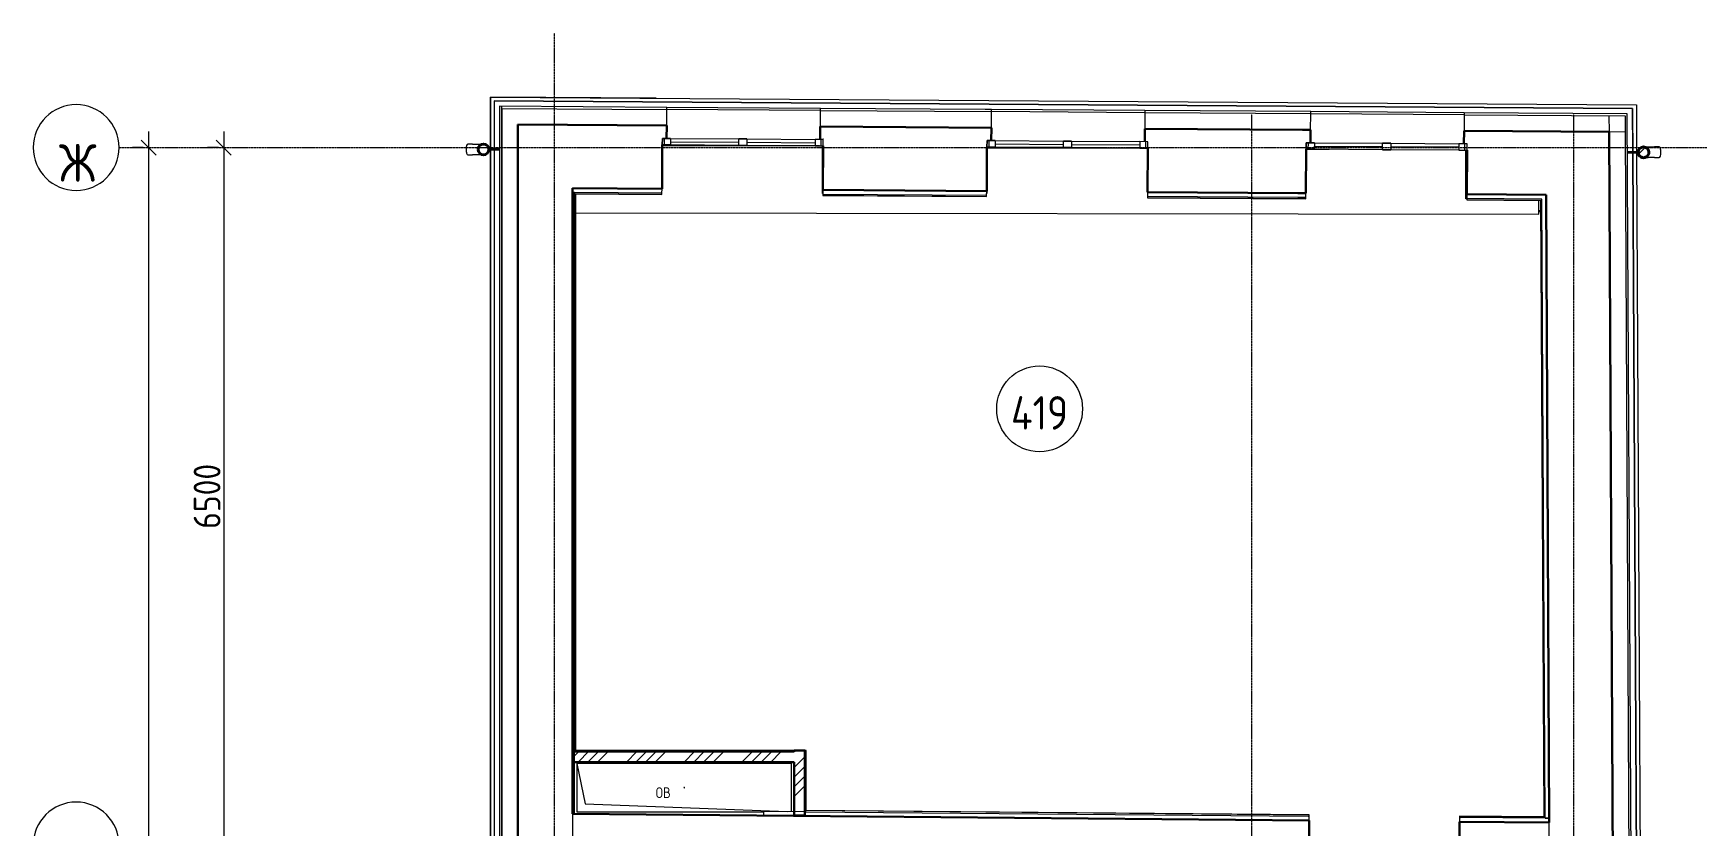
# Model space of a CAD drawing. Header units: millimetres. Extents: x -42533 to 645315, y 3457 to 82611.
# Drawn here: x 405242 to 420747, y 63370 to 70755 of the extents above; entities that cross this region are included whole.
import ezdxf

# ---------------------------------------------------------------- set-up
doc = ezdxf.new("R2010")
doc.units = ezdxf.units.MM
doc.linetypes.add('ADSK_Линия сетки', pattern=[25, 20, -2.5, 0, -2.5])
for name, color, linetype, lineweight in [('_ Окна', 7, 'Continuous', 9), ('Аннотация', 7, 'Continuous', 18), ('Обобщенные модели', 7, 'Continuous', 18), ('Окна', 7, 'Continuous', 9), ('Оси', 253, 'Continuous', 9), ('Перекрытие', 7, 'Continuous', 18), ('Размеры', 7, 'Continuous', 9), ('Стены внутренние', 7, 'Continuous', 18), ('Стены наружные', 7, 'Continuous', 18), ('Стены несущие', 7, 'Continuous', 30), ('Стены отделка', 7, 'Continuous', 30), ('Стены штриховка', 7, 'Continuous', 9), ('ШТРИХОВКА', 252, 'Continuous', 15)]:
    doc.layers.add(name, color=color, linetype=linetype, lineweight=lineweight)
doc.layers.add('Линии', color=7, linetype='Continuous', lineweight=9, true_color=0x00a600)
doc.styles.add('GOST Common', font='GOST_Common.ttf', dxfattribs={"width": 0.9, "height": 350})
doc.styles.add('GOST Common_1', font='GOST_Common.ttf', dxfattribs={"width": 0.9, "height": 250})
doc.styles.add('GOST Common_4', font='GOST_Common.ttf', dxfattribs={"width": 0.9, "height": 200})
doc.dimstyles.new('ADSK_Основной_2_5_мм', dxfattribs={"dimscale": 304.8, "dimtxt": 251.428749, "dimasz": 0.463911, "dimexe": 0.492126, "dimexo": 0.492126, "dimgap": 0.098425, "dimtad": 1, "dimrnd": 0.01, "dimdsep": 46, "dimtxsty": 'GOST Common_1', "dimblk1": 'OBLIQUE', "dimblk2": 'OBLIQUE', "dimsah": 1, "dimcen": 0.09, "dimdle": 0.492126, "dimazin": 2, "dimtfac": 1, "dimtdec": 4, "dimtix": 1, "dimtmove": 0, "dimatfit": 3, "dimfxl": 1, "dimtvp": 1, "dimtolj": 1, "dimtzin": 0, "dimlwd": 20, "dimlwe": 20, "dimarcsym": 2})
pattern_1 = [(45, (591.94, 243.9), (-269.4077, 269.4077), []), (45, (681.74, 243.9), (-269.4077, 269.4077), []), (45, (771.54, 243.9), (-269.4077, 269.4077), []), (45, (861.35, 243.9), (-269.4077, 269.4077), [])]

# ---------------------------------------------------------------- blocks, each defined once
blk = doc.blocks.new('_Oblique')
at = {"color": 0, "linetype": 'ByBlock', "lineweight": -2}
blk.add_line((-0.5, -0.5), (0.5, 0.5), dxfattribs=at)
blk = doc.blocks.new('*D1138')
at = {"layer": 'Defpoints', "color": 0, "transparency": 16777216}
for p in [(-9677, 43374), (-9777, 324), (-9677, 324)]:
    blk.add_point(p, dxfattribs=at)
at = {"layer": 'Размеры', "color": 0, "lineweight": 20, "transparency": 16777216}
for p, q in [((-9777, 43524), (-9777, 174)), ((-9827, 43374), (-9927, 43374)), ((-9827, 324), (-9927, 324))]:
    blk.add_line(p, q, dxfattribs=at)
at = {"layer": 'Размеры', "color": 0, "lineweight": 20, "transparency": 16777216, "xscale": 141.4, "yscale": 141.4, "zscale": 141.4}
for p, rotation in [((-9777, 43374), 90), ((-9777, 324), 270)]:
    blk.add_blockref('_Oblique', p, dxfattribs=dict(at, rotation=rotation))
at = {"layer": 'Размеры', "color": 0, "lineweight": 20, "transparency": 16777216, "insert": (-9932, 21849), "char_height": 250, "width": 971.62, "attachment_point": 5, "rotation": 90, "style": 'GOST Common_1'}
blk.add_mtext('\\A1;43050', dxfattribs=at)
blk = doc.blocks.new('*D1139')
at = {"layer": 'Defpoints', "color": 0, "transparency": 16777216}
for p in [(-8977, 43374), (-9077, 36874), (-8977, 36874)]:
    blk.add_point(p, dxfattribs=at)
at = {"layer": 'Размеры', "color": 0, "lineweight": 20, "transparency": 16777216}
for p, q in [((-9077, 43524), (-9077, 36724)), ((-9127, 43374), (-9227, 43374)), ((-9127, 36874), (-9227, 36874))]:
    blk.add_line(p, q, dxfattribs=at)
at = {"layer": 'Размеры', "color": 0, "lineweight": 20, "transparency": 16777216, "xscale": 141.4, "yscale": 141.4, "zscale": 141.4}
for p, rotation in [((-9077, 43374), 90), ((-9077, 36874), 270)]:
    blk.add_blockref('_Oblique', p, dxfattribs=dict(at, rotation=rotation))
at = {"layer": 'Размеры', "color": 0, "lineweight": 20, "transparency": 16777216, "insert": (-9232, 40124), "char_height": 250, "width": 756.84, "attachment_point": 5, "rotation": 90, "style": 'GOST Common_1'}
blk.add_mtext('\\A1;6500', dxfattribs=at)
blk = doc.blocks.new('План 4 этажа')
at = {"layer": 'Обобщенные модели', "lineweight": 9}
h = blk.add_hatch(dxfattribs=at)
h.set_pattern_fill('FP_11', color=8, angle=-89.7087745, style=0, pattern_type=2)
h.set_pattern_definition([(45.00023, (591.94, 243.9), (-106.06643, 106.0656), [])])
h.paths.add_polyline_path([(4146.1, 43281.243), (4168.352, 43281.356), (4188.351, 43291.113), (4202.669, 43310.97), (4206.978, 43330.3), (4200.561, 43353.65), (4187.954, 43369.295), (4167.857, 43378.848), (4145.605, 43378.735), (4125.606, 43368.978), (4111.82, 43351.51), (4107.319, 43328.335), (4112.041, 43308.123), (4126.003, 43290.796), (4136.281, 43285.911)])
at = {"layer": 'Стены штриховка', "lineweight": 9}
h = blk.add_hatch(dxfattribs=at)
h.set_pattern_fill('ANSI34', color=8, scale=20)
h.set_pattern_definition(pattern_1)
h.paths.add_polyline_path([(-5815.848, 37647.96), (-3759.286, 37647.96), (-3759.286, 37741.96), (-5815.848, 37747.96), (-5815.848, 37687.96)])
h = blk.add_hatch(dxfattribs=at)
h.set_pattern_fill('ANSI34', color=8, scale=20)
h.set_pattern_definition(pattern_1)
h.paths.add_polyline_path([(-3759.286, 37174.262), (-3659.286, 37184.53), (-3659.286, 37753.96), (-3759.286, 37753.96), (-3759.286, 37184.53)])
at = {"layer": '_ Окна', "color": 8, "lineweight": 18}
for p, q in [((-4988.806, 43399.575), (-4988.404, 43459.574)), ((-4988.404, 43459.574), (-4912.405, 43459.063)), ((-4912.405, 43459.063), (-4912.808, 43399.065)), ((-4276.823, 43394.793), (-4276.42, 43454.792)), ((-4276.42, 43454.792), (-4200.421, 43454.282)), ((-4200.421, 43454.282), (-4200.824, 43394.283)), ((-3564.436, 43450.01), (-3564.839, 43390.012)), ((-3488.437, 43449.5), (-3564.436, 43450.01)), ((-3488.84, 43389.501), (-3488.437, 43449.5)), ((-1962.522, 43379.25), (-1962.119, 43439.249)), ((-1962.119, 43439.249), (-1886.12, 43438.739)), ((-1886.12, 43438.739), (-1886.523, 43378.74)), ((-1250.538, 43374.469), (-1250.135, 43434.467)), ((-1250.135, 43434.467), (-1174.136, 43433.957)), ((-1174.136, 43433.957), (-1174.539, 43373.958)), ((-538.151, 43429.686), (-538.554, 43369.687)), ((-462.153, 43429.175), (-538.151, 43429.686)), ((-462.555, 43369.177), (-462.153, 43429.175)), ((1012.651, 43359.269), (1013.054, 43419.268)), ((1013.054, 43419.268), (1089.053, 43418.757)), ((1089.053, 43418.757), (1088.65, 43358.759)), ((-4912.808, 43399.065), (-4988.806, 43399.575)), ((-4200.824, 43394.283), (-4276.823, 43394.793)), ((-3564.839, 43390.012), (-3488.84, 43389.501)), ((-1886.523, 43378.74), (-1962.522, 43379.25)), ((-1174.539, 43373.958), (-1250.538, 43374.469)), ((-538.554, 43369.687), (-462.555, 43369.177)), ((1088.65, 43358.759), (1012.651, 43359.269)), ((1724.635, 43354.488), (1725.038, 43414.486)), ((1800.634, 43353.977), (1724.635, 43354.488)), ((1725.038, 43414.486), (1801.037, 43413.976)), ((1801.037, 43413.976), (1800.634, 43353.977)), ((2437.022, 43409.704), (2436.619, 43349.706)), ((2436.619, 43349.706), (2512.618, 43349.195)), ((2513.02, 43409.194), (2437.022, 43409.704)), ((2512.618, 43349.195), (2513.02, 43409.194))]:
    blk.add_line(p, q, dxfattribs=at)
at = {"layer": '_ Окна', "color": 8}
for p, q in [((-4968.807, 43399.441), (-4968.404, 43459.439)), ((-4912.607, 43429.064), (-4276.621, 43424.793)), ((-4200.623, 43424.282), (-3564.637, 43420.011)), ((-3508.84, 43389.635), (-3508.437, 43449.634)), ((-1942.522, 43379.116), (-1942.119, 43439.115)), ((-482.555, 43369.311), (-482.152, 43429.31)), ((1032.651, 43359.135), (1033.054, 43419.134)), ((-1886.322, 43408.739), (-1250.336, 43404.468)), ((-1174.338, 43403.958), (-538.352, 43399.686)), ((1088.851, 43388.758), (1724.837, 43384.487)), ((1800.835, 43383.976), (2436.821, 43379.705)), ((2492.618, 43349.33), (2493.021, 43409.328))]:
    blk.add_line(p, q, dxfattribs=at)
at = {"layer": 'Линии', "color": 8}
blk.add_circle((-1471.833, 40938.641), 400, dxfattribs=at)
at = {"layer": 'Обобщенные модели', "color": 8}
for p, q in [((-6759.496, 43407.334), (-6802, 43407.334)), ((-6802, 43307.334), (-6759.496, 43307.334)), ((-6505.848, 43362.334), (-6604.989, 43362.334)), ((-6604.989, 43352.334), (-6505.848, 43352.334)), ((4106.095, 43334.787), (4007.722, 43334.287)), ((4007.722, 43324.287), (4106.146, 43324.787)), ((4302.874, 43380.788), (4260.371, 43380.572)), ((4260.879, 43280.573), (4303.382, 43280.789)), ((-3784.286, 37634.541), (-5784.286, 37634.541)), ((-5784.286, 37634.541), (-5784.286, 37184.541)), ((-5784.286, 37634.541), (-5709.286, 37259.541)), ((-3784.286, 37634.541), (-5784.286, 37634.541)), ((-5784.286, 37634.541), (-5784.286, 37184.541)), ((-3784.286, 37185.733), (-3784.286, 37634.541)), ((-3784.286, 37185.733), (-3784.286, 37634.541)), ((-5709.286, 37259.541), (-3823.772, 37186.08)), ((-5784.286, 37184.541), (-4045.133, 37184.541)), ((-5784.286, 37184.541), (-4045.133, 37184.541))]:
    blk.add_line(p, q, dxfattribs=at)
at = {"layer": 'Обобщенные модели', "color": 8, "flags": 128}
for points in [[(-6759.496, 43407.334), (-6753.828, 43407.334), (-6748.243, 43407.334), (-6742.751, 43407.334), (-6737.36, 43407.334), (-6732.078, 43407.334), (-6726.914, 43407.334), (-6721.876, 43407.334), (-6716.973, 43407.334), (-6712.212, 43407.334), (-6707.601, 43407.334), (-6703.147, 43407.334), (-6698.857, 43407.334), (-6694.738, 43407.334), (-6690.798, 43407.334), (-6687.041, 43407.334), (-6683.474, 43407.334), (-6680.103, 43407.334), (-6676.933, 43407.334), (-6673.97, 43407.334), (-6671.217, 43407.334), (-6668.865, 43407.334)], [(-6668.865, 43307.334), (-6670.136, 43307.334), (-6672.799, 43307.334), (-6675.675, 43307.334), (-6678.76, 43307.334), (-6682.048, 43307.334), (-6685.534, 43307.334), (-6689.212, 43307.334), (-6693.077, 43307.334), (-6697.123, 43307.334), (-6701.342, 43307.334), (-6705.729, 43307.334), (-6710.276, 43307.334), (-6714.975, 43307.334), (-6719.82, 43307.334), (-6724.803, 43307.334), (-6729.915, 43307.334), (-6735.149, 43307.334), (-6740.496, 43307.334), (-6745.947, 43307.334), (-6751.495, 43307.334), (-6757.129, 43307.334), (-6759.496, 43307.334)], [(4169.741, 43380.111), (4171.012, 43380.117), (4173.675, 43380.131), (4176.551, 43380.146), (4179.636, 43380.161), (4182.924, 43380.178), (4186.41, 43380.196), (4190.088, 43380.214), (4193.953, 43380.234), (4197.999, 43380.255), (4202.218, 43380.276), (4206.604, 43380.298), (4211.151, 43380.322), (4215.851, 43380.345), (4220.696, 43380.37), (4225.678, 43380.395), (4230.79, 43380.421), (4236.024, 43380.448), (4241.371, 43380.475), (4246.822, 43380.503), (4252.37, 43380.531), (4258.004, 43380.56), (4260.371, 43380.572)], [(4260.879, 43280.573), (4255.211, 43280.544), (4249.627, 43280.516), (4244.134, 43280.488), (4238.743, 43280.46), (4233.461, 43280.434), (4228.298, 43280.407), (4223.26, 43280.382), (4218.357, 43280.357), (4213.596, 43280.333), (4208.985, 43280.309), (4204.531, 43280.287), (4200.241, 43280.265), (4196.122, 43280.244), (4192.182, 43280.224), (4188.425, 43280.205), (4184.858, 43280.187), (4181.487, 43280.169), (4178.318, 43280.153), (4175.354, 43280.138), (4172.602, 43280.124), (4170.249, 43280.112)]]:
    blk.add_lwpolyline(points, dxfattribs=at)
at = {"layer": 'Обобщенные модели', "color": 8}
for centre, radius, start, end in [((-6655.848, 43357.334), 52, 0, 180), ((-6655.848, 43357.334), 52, 180, 0), ((4156.979, 43330.046), 52, 0.2912255, 180.2912255), ((4156.979, 43330.046), 52, 180.2912255, 0.2912255), ((-4784.286, 37409.541), 2.5, 0, 180), ((-4784.286, 37409.541), 2.5, 180, 0), ((-4784.286, 37409.541), 2.5, 195, 210), ((-4784.286, 37409.541), 2.5, 240, 0), ((-4784.286, 37409.541), 2.5, 0, 105)]:
    blk.add_arc(centre, radius, start, end, dxfattribs=at)
at = {"layer": 'Обобщенные модели', "color": 8, "lineweight": 40}
for centre, start, end in [((-6655.848, 43357.334), 0, 180), ((-6655.848, 43357.334), 180, 0), ((4156.979, 43330.046), 0.2912255, 180.2912255), ((4156.979, 43330.046), 180.2912255, 0.2912255)]:
    blk.add_arc(centre, 50, start, end, dxfattribs=at)
at = {"layer": 'Обобщенные модели', "color": 8}
for centre, major_axis, start_param, end_param in [((-6802, 43357.334), (0, -50), 3.141592654, 4.71238898), ((-6802, 43357.334), (0, -50), 4.71238898, 6.283185307), ((4303.128, 43330.788), (-0.254, 49.999), 4.71238898, 6.283185307), ((4303.128, 43330.788), (-0.254, 49.999), 3.141592654, 4.71238898)]:
    blk.add_ellipse(centre, major_axis=major_axis, ratio=0.309016994, start_param=start_param, end_param=end_param, dxfattribs=at)
at = {"layer": 'Окна', "color": 8}
for p, q in [((-4988.404, 43459.574), (-4988.806, 43399.575)), ((-4912.405, 43459.063), (-4988.404, 43459.574)), ((-4912.405, 43459.063), (-4276.42, 43454.792)), ((-4200.421, 43454.282), (-4276.42, 43454.792)), ((-4200.421, 43454.282), (-3564.436, 43450.01)), ((-3488.437, 43449.5), (-3564.436, 43450.01)), ((-3488.84, 43389.501), (-3488.437, 43449.5)), ((-1962.119, 43439.249), (-1962.522, 43379.25)), ((-1886.12, 43438.739), (-1962.119, 43439.249)), ((-1886.12, 43438.739), (-1250.135, 43434.467)), ((-1174.136, 43433.957), (-1250.135, 43434.467)), ((-1174.136, 43433.957), (-538.151, 43429.686)), ((-462.153, 43429.175), (-538.151, 43429.686)), ((-462.555, 43369.177), (-462.153, 43429.175)), ((1013.054, 43419.268), (1012.651, 43359.269)), ((1089.053, 43418.757), (1013.054, 43419.268)), ((1089.053, 43418.757), (1725.038, 43414.486)), ((-4988.806, 43399.575), (-4912.808, 43399.065)), ((-4276.823, 43394.793), (-4912.808, 43399.065)), ((-4276.823, 43394.793), (-4200.824, 43394.283)), ((-3564.839, 43390.012), (-4200.824, 43394.283)), ((-3564.839, 43390.012), (-3488.84, 43389.501)), ((-1962.522, 43379.25), (-1886.523, 43378.74)), ((-1250.538, 43374.469), (-1886.523, 43378.74)), ((-1250.538, 43374.469), (-1174.539, 43373.958)), ((-538.554, 43369.687), (-1174.539, 43373.958)), ((-538.554, 43369.687), (-462.555, 43369.177)), ((1012.651, 43359.269), (1088.65, 43358.759)), ((1724.635, 43354.488), (1088.65, 43358.759)), ((1724.635, 43354.488), (1800.634, 43353.977)), ((1801.037, 43413.976), (1725.038, 43414.486)), ((2436.619, 43349.706), (1800.634, 43353.977)), ((1801.037, 43413.976), (2437.022, 43409.704)), ((2436.619, 43349.706), (2512.618, 43349.195)), ((2513.02, 43409.194), (2437.022, 43409.704)), ((2512.618, 43349.195), (2513.02, 43409.194))]:
    blk.add_line(p, q, dxfattribs=at)
at = {"layer": 'Оси', "color": 8, "linetype": 'ADSK_Линия сетки'}
for p, q in [((-5993.495, -3353.101), (-5993.495, 44439.553)), ((506.505, -3353.101), (506.505, 43685.833)), ((3506.505, -3353.101), (3506.505, 43685.833)), ((-10052.178, 43374.489), (56511.792, 43374.489))]:
    blk.add_line(p, q, dxfattribs=at)
at = {"layer": 'Оси', "color": 8, "lineweight": 20}
for centre, start, end in [((-10452.178, 43374.489), 90, 270), ((-10452.178, 43374.489), 270, 90), ((-10452.178, 36874.489), 90, 270), ((-10452.178, 36874.489), 270, 90)]:
    blk.add_arc(centre, 400, start, end, dxfattribs=at)
at = {"layer": 'Перекрытие', "color": 8}
for p, q in [((-3522.768, 43389.729), (-4988.873, 43389.729)), ((-3494.759, 42946.312), (-3494.759, 43389.541)), ((-464.313, 43368.807), (-1962.592, 43368.807)), ((-464.313, 43107.43), (-464.313, 43368.807)), ((1225.653, 43357.839), (1012.642, 43357.839)), ((2501.505, 42895.344), (2501.505, 43349.27)), ((-1964.313, 43112.467), (-1964.313, 42946.312)), ((-3491.817, 42946.312), (-3494.759, 42946.312)), ((2509.569, 42895.344), (2501.505, 42895.344)), ((3181.505, 42755.035), (3181.505, 42882.739)), ((-5793.848, 42767.499), (3181.505, 42755.035))]:
    blk.add_line(p, q, dxfattribs=at)
at = {"layer": 'Стены внутренние', "color": 8}
for p, q in [((3181.505, 42788.632), (3196.903, 42788.632)), ((3196.903, 42776.632), (3181.505, 42776.632)), ((3196.903, 42788.632), (3196.903, 42776.632))]:
    blk.add_line(p, q, dxfattribs=at)
at = {"layer": 'Стены наружные', "color": 8}
for p, q in [((-6590.848, 43362.111), (-6590.848, 43845.358)), ((-6590.848, 43845.358), (4090.323, 43773.609)), ((-6555.848, 43810.123), (-6555.848, 43361.986)), ((4055.499, 43738.842), (-6555.848, 43810.123)), ((-6555.848, 43810.108), (4055.489, 43738.843)), ((-3516.623, 43719.695), (-4946.591, 43729.299)), ((-3516.489, 43739.695), (-4946.457, 43749.298)), ((-490.204, 43719.37), (-1920.172, 43728.974)), ((4055.489, 43738.843), (4055.154, 43688.844)), ((4057.545, 43334.194), (4055.499, 43738.842)), ((4090.323, 43773.609), (4092.544, 43334.496)), ((-490.339, 43699.371), (-1920.306, 43708.974)), ((2484.834, 43679.389), (1054.867, 43688.993)), ((2484.969, 43699.389), (1055.001, 43708.993)), ((4055.154, 43688.844), (4056.956, 43334.188)), ((-6590.848, 32262.111), (-6590.848, 43352.558)), ((-6555.848, 43352.683), (-6555.848, 32261.986)), ((4057.004, 43324.886), (4131.952, 28579.733)), ((4132.15, 28579.735), (4057.592, 43324.887)), ((4092.592, 43324.94), (4167.149, 28580.038))]:
    blk.add_line(p, q, dxfattribs=at)
at = {"layer": 'Стены несущие', "color": 8}
for p, q in [((-4947.599, 43579.302), (-6335.848, 43588.626)), ((-6335.848, 43588.626), (-6335.848, 35746.673)), ((-4948.404, 43459.305), (-4947.599, 43579.302)), ((-3517.631, 43569.699), (-3518.437, 43449.701)), ((-1921.314, 43558.978), (-3517.631, 43569.699)), ((-3487.437, 43449.493), (-3488.437, 43449.5)), ((-1922.12, 43438.98), (-1921.314, 43558.978)), ((-491.346, 43549.374), (-492.152, 43429.377)), ((-491.346, 43549.374), (978.268, 43539.504)), ((1053.859, 43538.997), (978.268, 43539.504)), ((1053.053, 43418.999), (1053.859, 43538.997)), ((2483.827, 43529.393), (2483.021, 43409.396)), ((2483.827, 43529.393), (3836.007, 43520.312)), ((3836.007, 43520.312), (3875.663, 35718.558)), ((-4991.56, 42989.584), (-4988.806, 43399.575)), ((-3488.84, 43389.501), (-3491.594, 42979.51)), ((-1965.275, 42969.26), (-1962.522, 43379.25)), ((-462.555, 43369.177), (-465.309, 42959.186)), ((1009.898, 42949.278), (1012.651, 43359.269)), ((2512.618, 43349.195), (2509.864, 42939.205)), ((-6335.848, 35746.673), (-6335.848, 42998.612)), ((-5825.848, 37163.657), (-5825.848, 42995.187)), ((-4991.56, 42989.584), (-5825.807, 42995.187)), ((-4991.56, 42989.584), (-4991.56, 42989.584)), ((-3491.594, 42979.51), (-1965.275, 42969.26)), ((-465.309, 42959.186), (934.306, 42949.786)), ((934.306, 42949.786), (1009.898, 42949.278)), ((3248.979, 42934.241), (2509.864, 42939.205)), ((3248.979, 42934.241), (3278.716, 37083.716)), ((-3759.286, 37747.96), (-5815.848, 37747.96)), ((-5815.848, 37747.96), (-5815.848, 37647.96)), ((-3759.286, 37753.96), (-3759.286, 37741.96)), ((-3659.286, 37753.96), (-3759.286, 37753.96)), ((-3659.286, 37147.96), (-3659.286, 37753.96)), ((-5815.848, 37647.96), (-3759.286, 37647.96)), ((-3759.286, 37647.96), (-3759.286, 37147.96)), ((1040.526, 37103.368), (-5825.848, 37163.657)), ((-3759.286, 37147.96), (-3659.286, 37147.96)), ((1037.805, 36793.38), (1040.526, 37103.368)), ((2440.472, 37091.076), (2437.751, 36781.088)), ((2440.472, 37091.076), (3278.716, 37083.716))]:
    blk.add_line(p, q, dxfattribs=at)
at = {"layer": 'Стены отделка', "color": 8, "lineweight": 9}
for p, q in [((-5046.077, 43834.984), (-6590.848, 43845.358)), ((-6590.848, 43845.358), (-6590.848, 35807.743)), ((-4946.457, 43749.298), (-6505.848, 43759.771)), ((-6505.848, 43759.771), (-6505.848, 35746.673)), ((-6485.848, 43739.636), (-4946.591, 43729.299)), ((-4947.599, 43579.302), (-4946.591, 43729.299)), ((-4946.591, 43729.299), (-4946.457, 43749.298)), ((-3516.489, 43739.695), (-3517.631, 43569.699)), ((-3515.489, 43739.688), (-3516.489, 43739.695)), ((-1980.524, 43729.379), (-3515.489, 43739.688)), ((-1920.172, 43728.974), (-1980.524, 43729.379)), ((-1920.306, 43708.974), (-1920.172, 43728.974)), ((-6335.848, 42998.612), (-6335.848, 43588.626)), ((-3516.623, 43719.695), (-1920.306, 43708.974)), ((-1921.314, 43558.978), (-1920.306, 43708.974)), ((-490.339, 43699.371), (-491.346, 43549.374)), ((-490.204, 43719.37), (-490.339, 43699.371)), ((1054.867, 43688.993), (-490.339, 43699.371)), ((1055.001, 43708.993), (-490.204, 43719.37)), ((1053.859, 43538.997), (1054.867, 43688.993)), ((1054.867, 43688.993), (1055.001, 43708.993)), ((2484.834, 43679.389), (2483.827, 43529.393)), ((2484.969, 43699.389), (2484.834, 43679.389)), ((2484.834, 43679.389), (3985.252, 43669.313)), ((4005.151, 43689.179), (2484.969, 43699.389)), ((3835.245, 43670.32), (3836.007, 43520.312)), ((3985.252, 43669.313), (3986.014, 43519.304)), ((4045.661, 35719.422), (4005.151, 43689.179)), ((-3517.631, 43569.699), (-3517.631, 43569.699)), ((978.268, 43539.504), (1053.859, 43538.997)), ((3986.014, 43519.304), (3836.007, 43520.312)), ((-5825.807, 42995.187), (-5826.076, 42955.188)), ((-5826.076, 42955.188), (-5805.848, 42955.052)), ((-5805.848, 42955.186), (-5825.848, 42955.186)), ((-5805.848, 37163.657), (-5805.848, 42955.186)), ((-4991.909, 42937.585), (-4991.829, 42949.585)), ((-4991.829, 42949.585), (-4991.56, 42989.584)), ((-3491.594, 42979.51), (-3491.862, 42939.511)), ((-3491.594, 42979.51), (-3491.594, 42979.51)), ((-1965.544, 42929.261), (-1965.275, 42969.26)), ((-1965.275, 42969.26), (-1965.275, 42969.26)), ((-465.309, 42959.186), (-465.578, 42919.187)), ((-5793.848, 42942.971), (-4991.909, 42937.585)), ((-5793.848, 37753.96), (-5793.848, 42942.971)), ((-3491.862, 42939.511), (-3491.943, 42927.512)), ((-3491.943, 42927.512), (-1965.624, 42917.261)), ((-3490.862, 42939.505), (-3491.862, 42939.511)), ((-1965.624, 42917.261), (-1965.544, 42929.261)), ((-1965.544, 42929.261), (-1965.544, 42929.261)), ((-465.578, 42919.187), (-465.658, 42907.187)), ((-465.658, 42907.187), (1009.549, 42897.28)), ((1009.629, 42909.279), (934.038, 42909.787)), ((1009.549, 42897.28), (1009.898, 42949.278)), ((2509.595, 42899.206), (2509.515, 42887.206)), ((2509.515, 42887.206), (3197.246, 42882.587)), ((2509.864, 42939.205), (2509.595, 42899.206)), ((3197.246, 42882.587), (3227.058, 37136.172)), ((3208.979, 42934.033), (3208.977, 42934.509)), ((3248.979, 42934.241), (3208.979, 42934.033)), ((3239.126, 37123.161), (3209.184, 42894.507)), ((3279.126, 37123.368), (3248.979, 42934.241)), ((-5805.848, 37741.96), (-3759.286, 37741.96)), ((-3759.286, 37753.96), (-5793.848, 37753.96)), ((-3649.286, 37753.96), (-3659.286, 37753.96)), ((-3647.286, 37196.531), (-3647.286, 37751.96)), ((-5825.848, 37163.657), (-5805.848, 37163.657)), ((-4045.102, 37188.023), (-4045.453, 37148.025)), ((-3649.286, 37184.548), (-4045.102, 37188.023)), ((1040.983, 37155.366), (-3647.286, 37196.531)), ((1029.878, 37143.463), (1040.878, 37143.367)), ((1040.526, 37103.368), (1040.983, 37155.366)), ((2440.929, 37143.074), (2440.472, 37091.076)), ((2440.472, 37091.076), (2440.472, 37091.076)), ((2440.824, 37131.075), (2449.823, 37130.996)), ((3227.058, 37136.172), (2440.929, 37143.074)), ((2449.823, 37130.996), (2449.823, 37130.996)), ((3279.678, 37123.71), (3239.121, 37124.066)), ((3239.126, 37123.161), (3279.126, 37123.368)), ((3278.716, 37083.716), (3279.327, 37083.711)), ((3279.327, 37083.711), (3279.678, 37123.71))]:
    blk.add_line(p, q, dxfattribs=at)
at = {"layer": 'Стены штриховка', "color": 8}
for p, q in [((-6485.848, 35746.673), (-6485.848, 43759.637)), ((-6485.848, 43739.636), (-6485.848, 35746.673)), ((3986.014, 43519.304), (4025.661, 35719.321)), ((-4991.829, 42949.585), (-5805.848, 42955.052)), ((-5795.848, 42944.985), (-4991.896, 42939.585)), ((-5795.848, 37751.96), (-5795.848, 42944.985)), ((-3491.93, 42929.512), (-1965.611, 42919.261)), ((-3490.862, 42939.505), (-1965.544, 42929.261)), ((-465.645, 42909.187), (1009.562, 42899.28)), ((-465.578, 42919.187), (-465.578, 42919.187)), ((934.038, 42909.787), (-465.578, 42919.187)), ((2509.528, 42889.206), (3199.236, 42884.574)), ((3209.184, 42894.507), (2509.595, 42899.206)), ((3199.236, 42884.574), (3229.069, 37134.154)), ((-3759.286, 37751.96), (-5795.848, 37751.96)), ((-3647.286, 37751.96), (-3659.286, 37751.96)), ((-3649.286, 37194.548), (-3649.286, 37753.96)), ((-3647.286, 37753.96), (-3649.286, 37753.96)), ((-3647.286, 37751.96), (-3647.286, 37753.96)), ((-5825.848, 37163.657), (-5825.848, 36783.642)), ((1040.965, 37153.366), (-3649.286, 37194.548)), ((-3649.286, 37184.548), (1029.878, 37143.463)), ((3229.069, 37134.154), (2440.911, 37141.075)), ((3239.121, 37124.066), (2449.823, 37130.996)), ((3280.648, 36703.685), (3278.716, 37083.716))]:
    blk.add_line(p, q, dxfattribs=at)
at = {"layer": 'Аннотация', "color": 8, "lineweight": 9, "line_spacing_factor": 1.022766}
for s, insert, char_height, width, attachment_point, style in [('419', (-1471.833, 40901.692), 312.5, 520.21112, 5, 'GOST Common'), ('\\pxqr,t3.6,7.2,10.8,14.4,18,21.6,25.2,28.8,32.4,36,39.6,43.2,46.8,50.4,54,57.6,61.2,64.8,68.4,72,75.6,79.2,82.8,86.4,90,93.6,97.2,100.8,104.4,108,111.6,115.2;{ОВ}', (-4911.261, 37411.702), 100, 149.985, 3, 'GOST Common_4')]:
    blk.add_mtext(s, dxfattribs=dict(at, insert=insert, char_height=char_height, width=width, attachment_point=attachment_point, style=style))
at = {"layer": 'Оси', "color": 8, "insert": (-10437.7, 43231.638), "char_height": 350, "width": 327.6, "attachment_point": 5, "line_spacing_factor": 1.022766, "style": 'GOST Common'}
blk.add_mtext('\\pxqc,t0.25714,0.51429,0.77143,1.02857,1.28571,1.54286,1.8,2.05714,2.31429,2.57143,2.82857,3.08571,3.34286,3.6,3.85714,4.11429,4.37143,4.62857,4.88571,5.14286,5.4,5.65714,5.91429,6.17143,6.42857,6.68571,6.94286,7.2,7.45714,7.71429,7.97143,8.22857;{Ж}', dxfattribs=at)
at = {"layer": 'Размеры', "color": 8, "lineweight": 20}
for base, p1, p2, override, picture, middle in [((-9777.024, 324.489), (-9677.039, 43374.489), (-9677.039, 324.489), {"dimpost": '<>', "dimfxl": 43050}, '*D1138', (-9932.024, 21849.489)), ((-9077.024, 36874.489), (-8977.039, 43374.489), (-8977.039, 36874.489), {"dimpost": '<>', "dimfxl": 6500}, '*D1139', (-9232.024, 40124.489))]:
    dim = blk.add_linear_dim(base=base, p1=p1, p2=p2, angle=90, dimstyle='ADSK_Основной_2_5_мм', override=override, dxfattribs=at)
    dim.commit()
    dim.dimension.update_dxf_attribs({"geometry": picture, "text_midpoint": middle})

msp = doc.modelspace()

# ---------------------------------------------------------------- block references
at = {"layer": 'ШТРИХОВКА'}
msp.add_blockref('План 4 этажа', (416094.2, 26315.8), dxfattribs=at)

doc.saveas('drawing.dxf')
